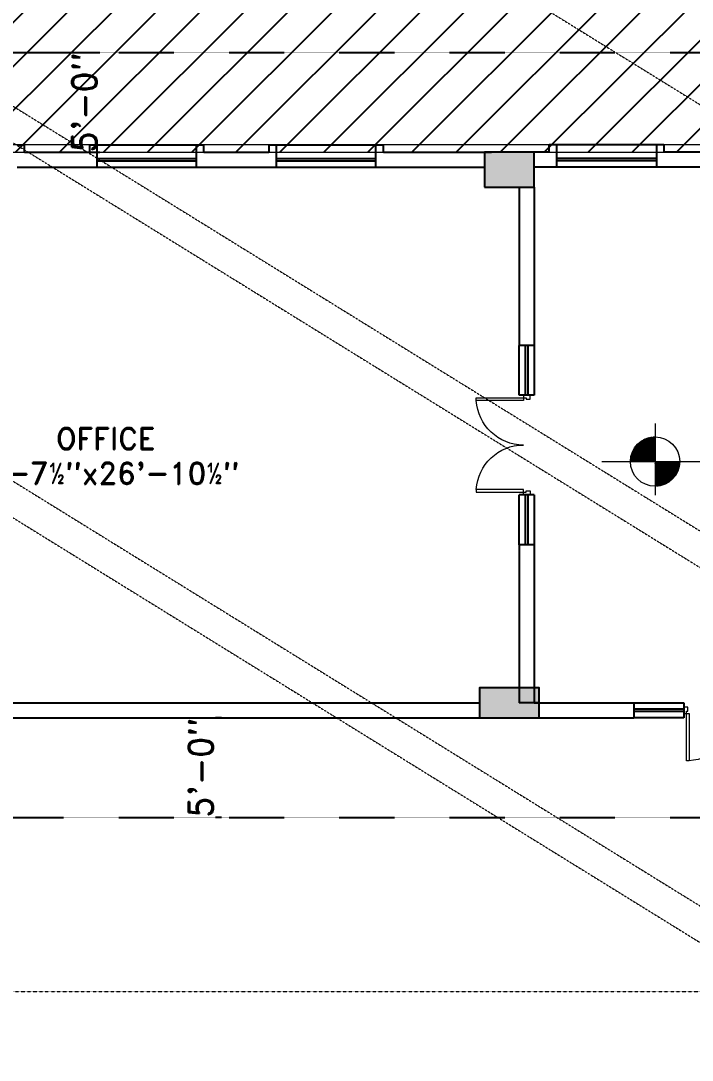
# Model space of a CAD drawing. Header units: inches. Extents: x -110725 to 51121, y 8404 to 44825.
# Drawn here: x -32101 to -31697, y 21767 to 22393 of the extents above; entities that cross this region are included whole.
import ezdxf

# ---------------------------------------------------------------- set-up
doc = ezdxf.new("R2010")
doc.units = ezdxf.units.IN
doc.header["$LTSCALE"] = 0.1
doc.header["$MEASUREMENT"] = 0
doc.linetypes.add('CENTER', pattern=[2, 1.25, -0.25, 0.25, -0.25])
doc.linetypes.add('DASHED', pattern=[0.75, 0.5, -0.25])
doc.layers.get('0').update_dxf_attribs({"color": 1, "lineweight": 0})
doc.layers.get('Defpoints').update_dxf_attribs({"lineweight": 0})
for name, color, linetype, lineweight in [('CAR', 4, 'Continuous', 0), ('dim', 252, 'Continuous', 0), ('DOOR', 32, 'Continuous', 0), ('GRID', 8, 'CENTER', 0), ('terj block plan', 30, 'Continuous', 0), ('TEXT', 3, 'Continuous', 0), ('WALL', 7, 'Continuous', 0)]:
    doc.layers.add(name, color=color, linetype=linetype, lineweight=lineweight)
for name, color, linetype in [('Column Hatch', 7, 'Continuous'), ('COLUMNS', 200, 'Continuous'), ('GF', 1, 'Continuous'), ('GFW', 5, 'Continuous'), ('HATCH SECTION', 252, 'Continuous')]:
    doc.layers.add(name, color=color, linetype=linetype)
doc.styles.add('EHSAN', font='arial.ttf', dxfattribs={"height": 54})
doc.styles.add('ROMAND', font='romand.shx')
doc.dimstyles.new('DIM', dxfattribs={"dimtxt": 15, "dimasz": 9, "dimexe": 0.25, "dimexo": 3, "dimgap": 0.125, "dimtad": 1, "dimdec": 3, "dimzin": 3, "dimdsep": 46, "dimlunit": 4, "dimtxsty": 'ROMAND', "dimcen": 0.125, "dimaunit": 1, "dimadec": 0, "dimazin": 0, "dimtfac": 0.75, "dimtdec": 3, "dimtix": 1, "dimtofl": 0, "dimtmove": 2, "dimatfit": 3, "dimfxl": 1, "dimtolj": 1, "dimtzin": 3, "dimarcsym": 1})
doc.dimstyles.new('DIM1', dxfattribs={"dimtxt": 54, "dimasz": 6, "dimexe": 6, "dimexo": 3, "dimgap": 1, "dimtad": 0, "dimzin": 0, "dimdsep": 46, "dimlunit": 4, "dimtxsty": 'EHSAN', "dimblk": 'ARCHTICK', "dimcen": 3, "dimdle": 6, "dimclrd": 4, "dimclre": 4, "dimclrt": 6, "dimadec": 0, "dimazin": 0, "dimtfac": 1, "dimtofl": 0, "dimtmove": 1, "dimatfit": 3, "dimldrblk": 'ARCHTICK', "dimfxl": 4, "dimtolj": 1, "dimtzin": 3, "dimlwd": -1, "dimlwe": -1, "dimarcsym": 0})

# ---------------------------------------------------------------- blocks, each defined once
blk = doc.blocks.new('_ArchTick')
at = {"color": 0, "linetype": 'ByBlock', "const_width": 0.15}
blk.add_lwpolyline([(-0.5, -0.5), (0.5, 0.5)], dxfattribs=at)
blk = doc.blocks.new('*D34')
at = {"layer": 'Defpoints', "color": 0, "transparency": 16777216}
for p in [(-31746.87, 23059.65), (-31889.66, 22829.58), (-28289.23, 20595.18, 1175.74)]:
    blk.add_point(p, dxfattribs=at)
at = {"layer": 'dim', "color": 4, "transparency": 16777216}
for p, q in [((-31767.27, 23072.31), (-30060.86, 22013.32)), ((-31888.08, 22832.13), (-31743.71, 23064.75)), ((-28126.06, 20812.6), (-29832.47, 21871.59)), ((-28287.65, 20597.73), (-28143.29, 20830.35))]:
    blk.add_line(p, q, dxfattribs=at)
at = {"layer": 'dim', "color": 4, "transparency": 16777216, "xscale": 24, "yscale": 24, "zscale": 24}
for p, rotation in [((-31746.87, 23059.65), 148.1765203500402), ((-28146.45, 20825.25), 328.1765203500402)]:
    blk.add_blockref('_ArchTick', p, dxfattribs=dict(at, rotation=rotation))
at = {"layer": 'dim', "color": 6, "transparency": 16777216, "insert": (-29946.66, 21942.45), "char_height": 54, "attachment_point": 5, "rotation": 328.17652, "style": 'EHSAN'}
blk.add_mtext('\\A1;353\'-1{\\H1.000000x;\\S1/2;}"', dxfattribs=at)
blk = doc.blocks.new('D5')
for p, q in [((-55.5, 28.85), (-55.5, 1.85)), ((-54, 28.85), (-55.5, 28.85)), ((-54, 1.85), (-54, 28.85)), ((-3, 1.85), (-3, 28.85)), ((-3, 28.85), (-1.5, 28.85)), ((-1.5, 28.85), (-1.5, 1.85)), ((-57, 1.88), (-55.5, 1.88)), ((-57, -1.88), (-57, 1.88)), ((-55.5, 1.88), (-55.5, 0.38)), ((-55.5, 1.85), (-54, 1.85)), ((-55.5, 0.38), (-54.75, 0.38)), ((-54.75, 0.38), (-54.75, -1.88)), ((-1.5, 1.85), (-3, 1.85)), ((-1.5, 0.38), (-2.25, 0.38)), ((-2.25, 0.38), (-2.25, -1.88)), ((-1.5, 1.88), (-1.5, 0.38)), ((0, 1.88), (-1.5, 1.88)), ((0, -1.88), (0, 1.88)), ((-54.75, -1.88), (-57, -1.88)), ((-2.25, -1.88), (0, -1.88))]:
    blk.add_line(p, q)
for centre, start, end in [((-55.5, 1.88), 0, 86.81526), ((-1.5, 1.88), 93.18474, 180)]:
    blk.add_arc(centre, 27, start, end)
blk = doc.blocks.new('*D3057')
at = {"layer": 'Defpoints', "color": 0, "transparency": 16777216}
for p in [(-32086.37, 22373.78), (-32054.04, 22373.78), (-32086.37, 22313.78)]:
    blk.add_point(p, dxfattribs=at)
at = {"layer": 'dim', "color": 0, "lineweight": -2, "transparency": 16777216}
for p, q in [((-32083.37, 22373.78), (-32053.79, 22373.78)), ((-32083.37, 22313.78), (-32053.79, 22313.78))]:
    blk.add_line(p, q, dxfattribs=at)
at = {"layer": 'dim', "color": 0, "transparency": 16777216, "insert": (-32063.09, 22343.78), "char_height": 15, "attachment_point": 5, "rotation": 90, "style": 'ROMAND'}
blk.add_mtext('\\A1;5\'-0"', dxfattribs=at)
blk = doc.blocks.new('*D3059')
at = {"layer": 'Defpoints', "color": 0, "transparency": 16777216}
for p in [(-31977.62, 21973.28), (-31983.99, 21913.28), (-31977.62, 21913.28)]:
    blk.add_point(p, dxfattribs=at)
at = {"layer": 'dim', "color": 0, "lineweight": -2, "transparency": 16777216}
for p, q in [((-31980.62, 21973.28), (-31984.24, 21973.28)), ((-31980.62, 21913.28), (-31984.24, 21913.28))]:
    blk.add_line(p, q, dxfattribs=at)
at = {"layer": 'dim', "color": 0, "transparency": 16777216, "insert": (-31993.04, 21943.28), "char_height": 15, "attachment_point": 5, "rotation": 90, "style": 'ROMAND'}
blk.add_mtext('\\A1;5\'-0"', dxfattribs=at)

msp = doc.modelspace()

# ---------------------------------------------------------------- hatches: boundary and pattern name
at = {"layer": 'Column Hatch'}
for points in [[(-31792.37464, 22313.7792), (-31822.37464, 22313.7792), (-31822.37464, 22292.7792), (-31792.37464, 22292.7792)], [(-31792.37464, 22313.7792), (-31822.37464, 22313.7792), (-31822.37464, 22292.7792), (-31792.37464, 22292.7792)], [(-31789.37464, 21991.2792), (-31825.37464, 21991.2792), (-31825.37464, 21973.2792), (-31789.37464, 21973.2792)], [(-31789.37464, 21991.2792), (-31825.37464, 21991.2792), (-31825.37464, 21973.2792), (-31789.37464, 21973.2792)]]:
    msp.add_hatch(color=256, dxfattribs=at).paths.add_polyline_path(points)
at = {"layer": 'HATCH SECTION'}
h = msp.add_hatch(dxfattribs=at)
h.set_pattern_fill('ANSI31', color=256, scale=150, style=0)
h.set_pattern_definition([(45, (-38924.836, -2192.962), (-13.258252, 13.258252), [])])
h.paths.add_polyline_path([(-31443.59847, 22453.28127), (-31972.16639, 22780.13719), (-32258.87908, 22313.77199), (-31529.87464, 22313.7792)])
at = {"layer": 'TEXT'}
h = msp.add_hatch(dxfattribs=at)
h.set_pattern_fill('ANSI31', color=256, scale=1.25, style=0)
h.set_pattern_definition([(45, (-24969.22708, -7101.736), (-0.1104854346, 0.1104854346), [])])
h.paths.add_polyline_path([(-31704.83783, 22127.56171), (-31719.67161, 22127.56171), (-31719.67161, 22112.72793, 0.414213562)])
h.paths.add_polyline_path([(-31719.67161, 22142.39548, 0.414213562), (-31734.50538, 22127.56171), (-31719.67161, 22127.56171)])
h = msp.add_hatch(dxfattribs=at)
h.set_pattern_fill('ANSI31', color=256, scale=1.25, style=0)
h.set_pattern_definition([(45, (-24969.22708, -7101.736), (-0.1104854346, 0.1104854346), [])])
h.paths.add_polyline_path([(-31704.83783, 22127.56171), (-31719.67161, 22127.56171), (-31719.67161, 22112.72793, 0.414213562)])
h.paths.add_polyline_path([(-31719.67161, 22142.39548, 0.414213562), (-31734.50538, 22127.56171), (-31719.67161, 22127.56171)])

# ---------------------------------------------------------------- linework, layer by layer
at = {"layer": 'CAR', "linetype": 'Continuous'}
msp.add_circle((-33960.35096, 21924.4645, 27.16259), 11425.94255, dxfattribs=at)
at = {"layer": 'COLUMNS', "elevation": 1.07221}
for points in [[(-31822.37464, 22292.7792), (-31792.37464, 22292.7792), (-31792.37464, 22313.7792), (-31822.37464, 22313.7792)], [(-31822.37464, 22292.7792), (-31792.37464, 22292.7792), (-31792.37464, 22313.7792), (-31822.37464, 22313.7792)], [(-31825.37464, 21973.2792), (-31789.37464, 21973.2792), (-31789.37464, 21991.2792), (-31825.37464, 21991.2792)], [(-31825.37464, 21973.2792), (-31789.37464, 21973.2792), (-31789.37464, 21991.2792), (-31825.37464, 21991.2792)]]:
    msp.add_lwpolyline(points, close=True, dxfattribs=at)
at = {"layer": 'Defpoints', "linetype": 'Continuous', "elevation": 1.07221}
msp.add_lwpolyline([(-32258.87464, 20563.53135), (-32258.87464, 20938.2792), (-32339.86799, 20938.2792, -0.954153128), (-32347.67068, 21112.2792), (-32339.88129, 21112.99571), (-32339.88129, 21368.7792), (-32393.87464, 21368.7792), (-32393.87464, 21725.7792), (-32339.87464, 21725.7792), (-32339.87464, 21982.2792, -0.999961782), (-32339.86799, 22156.2792), (-32258.87464, 22156.2792), (-32258.87464, 22313.7792), (-31529.87464, 22313.7792), (-31529.87464, 22151.43396), (-31369.30939, 22052.13108), (-31210.40795, 22309.06271), (-28605.98551, 20698.07393, -0.732823855), (-28648.48486, 20563.53135), (-32258.87464, 20563.53135)], format="xyb", close=True, dxfattribs=at)
at = {"layer": 'GF'}
for p, q in [((-32103.62464, 22318.2792, 1.07221), (-32099.12464, 22318.2792, 1.07221)), ((-32099.12464, 22313.7792, 1.07221), (-32099.12464, 22318.2792, 1.07221)), ((-32060.12464, 22318.2792, 1.07221), (-32055.62464, 22318.2792, 1.07221)), ((-32060.12464, 22318.2792, 1.07221), (-32060.12464, 22313.7792, 1.07221)), ((-32055.62464, 22318.2792, 1.07221), (-32055.62464, 22304.7792, 1.07221)), ((-31995.62464, 22318.2792, 1.07221), (-31991.12464, 22318.2792, 1.07221)), ((-31995.62464, 22304.7792, 1.07221), (-31995.62464, 22318.2792, 1.07221)), ((-31991.12464, 22313.7792, 1.07221), (-31991.12464, 22318.2792, 1.07221)), ((-31952.12464, 22318.2792, 1.07221), (-31947.62464, 22318.2792, 1.07221)), ((-31952.12464, 22318.2792, 1.07221), (-31952.12464, 22313.7792, 1.07221)), ((-31947.62464, 22318.2792, 1.07221), (-31947.62464, 22304.7792, 1.07221)), ((-31887.62464, 22318.2792, 1.07221), (-31883.12464, 22318.2792, 1.07221)), ((-31887.62464, 22304.7792, 1.07221), (-31887.62464, 22318.2792, 1.07221)), ((-31883.12464, 22313.7792, 1.07221), (-31883.12464, 22318.2792, 1.07221)), ((-31778.87464, 22318.2792, 1.07221), (-31783.37464, 22318.2792, 1.07221)), ((-31783.37464, 22313.7792, 1.07221), (-31783.37464, 22318.2792, 1.07221)), ((-31778.87464, 22304.7792, 1.07221), (-31778.87464, 22318.2792, 1.07221)), ((-31714.37464, 22318.2792, 1.07221), (-31718.87464, 22318.2792, 1.07221)), ((-31718.87464, 22318.2792, 1.07221), (-31718.87464, 22304.7792, 1.07221)), ((-31714.37464, 22318.2792, 1.07221), (-31714.37464, 22313.7792, 1.07221)), ((-32099.12464, 22313.7792, 1.07221), (-32060.12464, 22313.7792, 1.07221)), ((-31991.12464, 22313.7792, 1.07221), (-31952.12464, 22313.7792, 1.07221)), ((-31883.12464, 22313.7792, 1.07221), (-31818.08679, 22313.7792, 1.07221)), ((-31783.37464, 22313.7792, 1.07221), (-31792.37464, 22313.7792, 1.07221)), ((-31637.87464, 22313.7792, 1.07221), (-31714.37464, 22313.7792, 1.07221)), ((-32103.62464, 22304.7792, 1.07221), (-32055.62464, 22304.7792, 1.07221)), ((-31995.62464, 22304.7792, 1.07221), (-31947.62464, 22304.7792, 1.07221)), ((-31887.62464, 22304.7792, 1.07221), (-31822.37464, 22304.7792, 1.07221)), ((-31778.87464, 22304.7792, 1.07221), (-31792.37464, 22304.7792, 1.07221)), ((-31633.37464, 22304.7792, 1.07221), (-31718.87464, 22304.7792, 1.07221)), ((-31801.37464, 22292.7792, 1.07221), (-31801.37464, 22197.5292, 1.07221)), ((-31792.37464, 22292.7792, 1.07221), (-31792.37464, 22197.5292, 1.07221)), ((-31792.37464, 22197.5292, 1.07221), (-31801.37464, 22197.5292, 1.07221)), ((-31801.37464, 22077.5292, 1.07221), (-31801.37464, 21982.2792, 1.07221)), ((-31792.37464, 22077.5292, 1.07221), (-31801.37464, 22077.5292, 1.07221)), ((-31792.37464, 22077.5292, 1.07221), (-31792.37464, 21982.2792, 1.07221)), ((-32222.87464, 21982.2792, 1.07221), (-31825.37464, 21982.2792, 1.07221)), ((-31789.37464, 21982.2792, 1.07221), (-31801.37464, 21982.2792, 1.07221)), ((-31792.37464, 21982.2792, 1.07221), (-31732.37464, 21982.2792, 1.07221)), ((-31732.37464, 21982.2792, 1.07221), (-31732.37464, 21973.2792, 1.07221)), ((-32222.87464, 21973.2792, 1.07221), (-31732.37464, 21973.2792, 1.07221))]:
    msp.add_line(p, q, dxfattribs=at)
at = {"layer": 'GFW', "color": 2, "linetype": 'DASHED'}
for p, q in [((-32258.87464, 22373.7792), (-31529.87464, 22373.7792)), ((-32138.87464, 22373.7792, 1.07221), (-31529.87464, 22373.7792, 1.07221)), ((-32249.87464, 21913.2792), (-31538.87464, 21913.2792)), ((-32249.87464, 21913.2792, 1.07221), (-31538.87464, 21913.2792, 1.07221))]:
    msp.add_line(p, q, dxfattribs=at)
at = {"layer": 'GFW'}
for p, q in [((-32055.62464, 22318.2792), (-31995.62464, 22318.2792)), ((-32055.62464, 22318.2792, 1.07221), (-31995.62464, 22318.2792, 1.07221)), ((-31947.62464, 22318.2792), (-31887.62464, 22318.2792)), ((-31947.62464, 22318.2792, 1.07221), (-31887.62464, 22318.2792, 1.07221)), ((-31718.87464, 22318.2792), (-31778.87464, 22318.2792)), ((-31718.87464, 22318.2792, 1.07221), (-31778.87464, 22318.2792, 1.07221)), ((-32055.62464, 22310.0292), (-31995.62464, 22310.0292)), ((-32055.62464, 22310.0292, 1.07221), (-31995.62464, 22310.0292, 1.07221)), ((-31947.62464, 22310.0292), (-31887.62464, 22310.0292)), ((-31947.62464, 22310.0292, 1.07221), (-31887.62464, 22310.0292, 1.07221)), ((-31718.87464, 22310.0292), (-31778.87464, 22310.0292)), ((-31718.87464, 22310.0292, 1.07221), (-31778.87464, 22310.0292, 1.07221)), ((-32055.62464, 22308.5292), (-31995.62464, 22308.5292)), ((-32055.62464, 22308.5292, 1.07221), (-31995.62464, 22308.5292, 1.07221)), ((-32055.62464, 22304.7792), (-31995.62464, 22304.7792)), ((-32055.62464, 22304.7792, 1.07221), (-31995.62464, 22304.7792, 1.07221)), ((-31947.62464, 22308.5292), (-31887.62464, 22308.5292)), ((-31947.62464, 22308.5292, 1.07221), (-31887.62464, 22308.5292, 1.07221)), ((-31947.62464, 22304.7792), (-31887.62464, 22304.7792)), ((-31947.62464, 22304.7792, 1.07221), (-31887.62464, 22304.7792, 1.07221)), ((-31718.87464, 22308.5292), (-31778.87464, 22308.5292)), ((-31718.87464, 22308.5292, 1.07221), (-31778.87464, 22308.5292, 1.07221)), ((-31718.87464, 22304.7792), (-31778.87464, 22304.7792)), ((-31718.87464, 22304.7792, 1.07221), (-31778.87464, 22304.7792, 1.07221)), ((-31801.37464, 22167.5292), (-31801.37464, 22197.5292)), ((-31801.37464, 22167.5292, 1.07221), (-31801.37464, 22197.5292, 1.07221)), ((-31797.62464, 22167.5292), (-31797.62464, 22197.5292)), ((-31797.62464, 22167.5292, 1.07221), (-31797.62464, 22197.5292, 1.07221)), ((-31796.12464, 22167.5292), (-31796.12464, 22197.5292)), ((-31796.12464, 22167.5292, 1.07221), (-31796.12464, 22197.5292, 1.07221)), ((-31792.37464, 22197.5292), (-31792.37464, 22167.5292)), ((-31792.37464, 22197.5292, 1.07221), (-31792.37464, 22167.5292, 1.07221)), ((-31792.37464, 22167.5292), (-31801.37464, 22167.5292)), ((-31792.37464, 22167.5292, 1.07221), (-31801.37464, 22167.5292, 1.07221)), ((-31801.37464, 22077.5292), (-31801.37464, 22107.5292)), ((-31792.37464, 22107.5292), (-31801.37464, 22107.5292)), ((-31801.37464, 22077.5292, 1.07221), (-31801.37464, 22107.5292, 1.07221)), ((-31792.37464, 22107.5292, 1.07221), (-31801.37464, 22107.5292, 1.07221)), ((-31797.62464, 22077.5292), (-31797.62464, 22107.5292)), ((-31797.62464, 22077.5292, 1.07221), (-31797.62464, 22107.5292, 1.07221)), ((-31796.12464, 22077.5292), (-31796.12464, 22107.5292)), ((-31796.12464, 22077.5292, 1.07221), (-31796.12464, 22107.5292, 1.07221)), ((-31792.37464, 22107.5292), (-31792.37464, 22077.5292)), ((-31792.37464, 22107.5292, 1.07221), (-31792.37464, 22077.5292, 1.07221)), ((-31732.37464, 21982.2792), (-31702.37464, 21982.2792)), ((-31732.37464, 21982.2792, 1.07221), (-31702.37464, 21982.2792, 1.07221)), ((-31702.37464, 21978.5292), (-31732.37464, 21978.5292)), ((-31702.37464, 21978.5292, 1.07221), (-31732.37464, 21978.5292, 1.07221)), ((-31702.37464, 21982.2792), (-31702.37464, 21973.2792)), ((-31702.37464, 21982.2792, 1.07221), (-31702.37464, 21973.2792, 1.07221)), ((-31702.37464, 21977.0292), (-31732.37464, 21977.0292)), ((-31702.37464, 21977.0292, 1.07221), (-31732.37464, 21977.0292, 1.07221)), ((-31702.37464, 21973.2792), (-31732.37464, 21973.2792)), ((-31702.37464, 21973.2792, 1.07221), (-31732.37464, 21973.2792, 1.07221))]:
    msp.add_line(p, q, dxfattribs=at)
at = {"layer": 'GRID'}
for p, q in [((-32224.7901, 22671.56657), (-28654.88659, 20463.73094)), ((-32224.7901, 22671.56657, 1.07221), (-28654.88659, 20463.73094, 1.07221)), ((-32347.5035, 22490.8161), (-28778.6211, 20283.61198)), ((-32357.36725, 22474.89692, 1.07221), (-28788.48485, 20267.6928, 1.07221)), ((-32448.49398, 22327.52213), (-28880.434, 20120.82663)), ((-32458.35773, 22311.60294, 1.07221), (-28890.29775, 20104.90745, 1.07221)), ((-31825.37464, 21982.2792), (-32598.97302, 21982.2792)), ((-31825.37464, 21982.2792, 1.07221), (-32598.97302, 21982.2792, 1.07221)), ((-31732.37464, 21982.2792), (-31789.37464, 21982.2792)), ((-31732.37464, 21982.2792, 1.07221), (-31789.37464, 21982.2792, 1.07221)), ((-31552.37464, 21808.2792), (-32598.97302, 21808.2792)), ((-31552.37464, 21808.2792, 1.07221), (-32598.97302, 21808.2792, 1.07221))]:
    msp.add_line(p, q, dxfattribs=at)
at = {"layer": 'terj block plan', "linetype": 'Continuous'}
msp.add_lwpolyline([(-32258.87464, 20563.53135), (-28689.25216, 20563.53135), (-28648.48486, 20563.53135, 0.732820308), (-28605.98495, 20698.07354), (-31211.02687, 22309.44548), (-31369.30939, 22052.13108), (-31529.87464, 22151.43396), (-31529.87464, 22313.7792), (-31568.87464, 22313.7792), (-31568.87464, 22318.2792), (-32168.12464, 22318.2792), (-32168.12464, 22313.7792), (-32258.87464, 22313.7792), (-32258.87464, 22156.2792), (-32339.86799, 22156.2792, 0.999961782), (-32339.87464, 21982.2792), (-32339.87464, 21725.7792), (-32393.87464, 21725.7792), (-32393.87464, 21368.7792), (-32339.87464, 21368.7792), (-32339.88129, 21112.2792, 0.999923566), (-32339.86799, 20938.2792), (-32258.87464, 20938.2792), (-32258.87464, 20755.2792)], format="xyb", close=True, dxfattribs=at)
at = {"layer": 'TEXT'}
for p, q in [((-31719.67161, 22150.49016), (-31719.67161, 22107.31285)), ((-31719.67161, 22150.49016, 1.07221), (-31719.67161, 22107.31285, 1.07221)), ((-31751.76336, 22127.56171), (-31581.95607, 22127.56171)), ((-31751.76336, 22127.56171, 1.07221), (-31581.95607, 22127.56171, 1.07221))]:
    msp.add_line(p, q, dxfattribs=at)
msp.add_circle((-31719.67161, 22127.56171, 1.07221), 14.83378, dxfattribs=at)
msp.add_circle((-31719.67161, 22127.56171, 1.07221), 14.83378, dxfattribs=at)
at = {"layer": 'WALL'}
for p, q in [((-32103.62464, 22318.2792), (-32099.12464, 22318.2792)), ((-32099.12464, 22313.7792), (-32099.12464, 22318.2792)), ((-32060.12464, 22318.2792), (-32055.62464, 22318.2792)), ((-32060.12464, 22318.2792), (-32060.12464, 22313.7792)), ((-32055.62464, 22318.2792), (-32055.62464, 22304.7792)), ((-31995.62464, 22318.2792), (-31991.12464, 22318.2792)), ((-31995.62464, 22304.7792), (-31995.62464, 22318.2792)), ((-31991.12464, 22313.7792), (-31991.12464, 22318.2792)), ((-31952.12464, 22318.2792), (-31947.62464, 22318.2792)), ((-31952.12464, 22318.2792), (-31952.12464, 22313.7792)), ((-31947.62464, 22318.2792), (-31947.62464, 22304.7792)), ((-31887.62464, 22318.2792), (-31883.12464, 22318.2792)), ((-31887.62464, 22304.7792), (-31887.62464, 22318.2792)), ((-31883.12464, 22313.7792), (-31883.12464, 22318.2792)), ((-31778.87464, 22318.2792), (-31783.37464, 22318.2792)), ((-31783.37464, 22313.7792), (-31783.37464, 22318.2792)), ((-31778.87464, 22304.7792), (-31778.87464, 22318.2792)), ((-31714.37464, 22318.2792), (-31718.87464, 22318.2792)), ((-31718.87464, 22318.2792), (-31718.87464, 22304.7792)), ((-31714.37464, 22318.2792), (-31714.37464, 22313.7792)), ((-32099.12464, 22313.7792), (-32060.12464, 22313.7792)), ((-31991.12464, 22313.7792), (-31952.12464, 22313.7792)), ((-31883.12464, 22313.7792), (-31818.08679, 22313.7792)), ((-31783.37464, 22313.7792), (-31792.37464, 22313.7792)), ((-31637.87464, 22313.7792), (-31714.37464, 22313.7792)), ((-32103.62464, 22304.7792), (-32055.62464, 22304.7792)), ((-31995.62464, 22304.7792), (-31947.62464, 22304.7792)), ((-31887.62464, 22304.7792), (-31822.37464, 22304.7792)), ((-31778.87464, 22304.7792), (-31792.37464, 22304.7792)), ((-31633.37464, 22304.7792), (-31718.87464, 22304.7792)), ((-31801.37464, 22292.7792), (-31801.37464, 22197.5292)), ((-31792.37464, 22292.7792), (-31792.37464, 22197.5292)), ((-31792.37464, 22197.5292), (-31801.37464, 22197.5292)), ((-31801.37464, 22077.5292), (-31801.37464, 21982.2792)), ((-31792.37464, 22077.5292), (-31801.37464, 22077.5292)), ((-31792.37464, 22077.5292), (-31792.37464, 21982.2792)), ((-32222.87464, 21982.2792), (-31825.37464, 21982.2792)), ((-31789.37464, 21982.2792), (-31801.37464, 21982.2792)), ((-31792.37464, 21982.2792), (-31732.37464, 21982.2792)), ((-31732.37464, 21982.2792), (-31732.37464, 21973.2792)), ((-32222.87464, 21973.2792), (-31732.37464, 21973.2792))]:
    msp.add_line(p, q, dxfattribs=at)

# ---------------------------------------------------------------- block references
at = {"layer": 'DOOR', "linetype": 'Continuous', "xscale": -1.052631578947368, "yscale": 1.052631578947368, "zscale": 1.052631578947368}
for p, rotation in [((-31796.87464, 22107.5292, 1.07221), 90), ((-31796.87464, 22107.5292, 1.07221), 90), ((-31642.37464, 21977.7792, 1.07221), 180), ((-31642.37464, 21977.7792, 1.07221), 180)]:
    msp.add_blockref('D5', p, dxfattribs=dict(at, rotation=rotation))

# ---------------------------------------------------------------- texts
at = {"layer": 'TEXT', "style": 'ROMAND'}
for s, height, p in [('OFFICE', 13.053452, (-32080.15827, 22134.87123)), ('OFFICE', 13.053452, (-32080.15827, 22134.87123, 1.07221)), ('37\'-7½"x26\'-10½"', 13.0534525, (-32138.31559, 22113.93561)), ('37\'-7½"x26\'-10½"', 13.0534525, (-32138.31559, 22113.93561, 1.07221))]:
    msp.add_text(s, height=height, dxfattribs=at).set_placement(p)

# ---------------------------------------------------------------- dimensions: what is measured, and where the dimension line sits
at = {"layer": 'dim'}
dim = msp.add_linear_dim(base=(-31746.87488, 23059.65468, -1174.66297), p1=(-28289.2318, 20595.17907, 1.07221), p2=(-31889.65736, 22829.58067, -1174.66297), angle=148.17652035, dimstyle='DIM1', override={"dimtxt": 36, "dimasz": 24, "dimdle": 24}, dxfattribs=at)
dim.commit()
dim.dimension.update_dxf_attribs({"geometry": '*D34', "text_midpoint": (-29946.66209, 21942.45388, -1174.66297), "dimtype": 161})
for base, p1, p2, picture, middle in [((-32054.04002, 22373.7792, 1.07221), (-32086.37464, 22313.7792, 1.07221), (-32086.37464, 22373.7792, 1.07221), '*D3057', (-32063.09359, 22343.7792, 1.07221)), ((-31983.99036, 21913.2792, 1.07221), (-31977.62464, 21973.2792, 1.07221), (-31977.62464, 21913.2792, 1.07221), '*D3059', (-31993.04393, 21943.2792, 1.07221))]:
    dim = msp.add_linear_dim(base=base, p1=p1, p2=p2, angle=90, dimstyle='DIM', dxfattribs=at)
    dim.commit()
    dim.dimension.update_dxf_attribs({"geometry": picture, "text_midpoint": middle})

doc.saveas('drawing.dxf')
